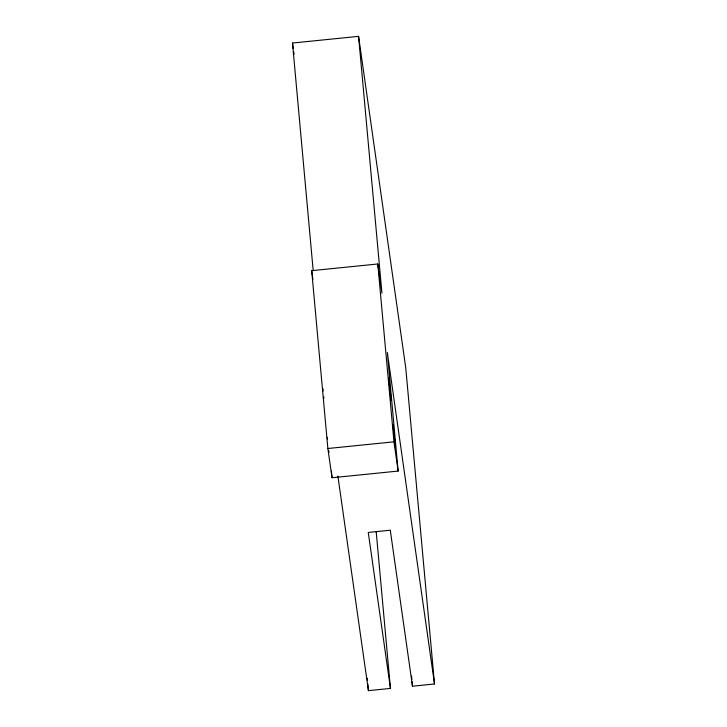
<?xml version="1.0" encoding="UTF-8"?>
<svg xmlns="http://www.w3.org/2000/svg" width="727" height="727" viewBox="0 0 727 727"><rect width="100%" height="100%" fill="white"/><g stroke="black" fill="none" stroke-linecap="round" stroke-linejoin="round"><path stroke-width="1.09" d="M313.192 270.617L292.49 43.029L358.575 36.35L405.748 367.807L434.51 683.971L412.482 686.197L390.281 530.219L368.253 532.446L390.454 688.424L368.425 690.65L337.882 476.049M434.51 683.971L387.337 352.513L398.123 471.069L332.03 477.748L327.868 448.504L311.692 270.662L377.786 263.983L381.948 293.235L358.575 36.35M327.868 448.504L393.961 441.825L398.123 471.069M292.49 43.029L293.29 48.645M293.772 52.017L294.09 54.261M311.692 270.662L312.31 274.997M312.619 277.16L312.928 279.332M328.967 452.339L328.731 450.513M323.679 396.542L323.878 398.423M327.532 439.208L327.359 437.336M377.786 263.983L393.961 441.825M411.555 676.037L411.864 679.418M412.073 681.681L412.482 686.197M376.177 531.473L390.454 688.424M367.289 678.227L367.498 680.49M367.807 683.871L368.425 690.65M331.421 470.978L332.03 477.748M322.924 388.563L323.133 390.953M388.791 378.149L391.044 400.141L388.791 378.149M393.034 424.786L395.288 446.769L393.034 424.786"/></g></svg>
